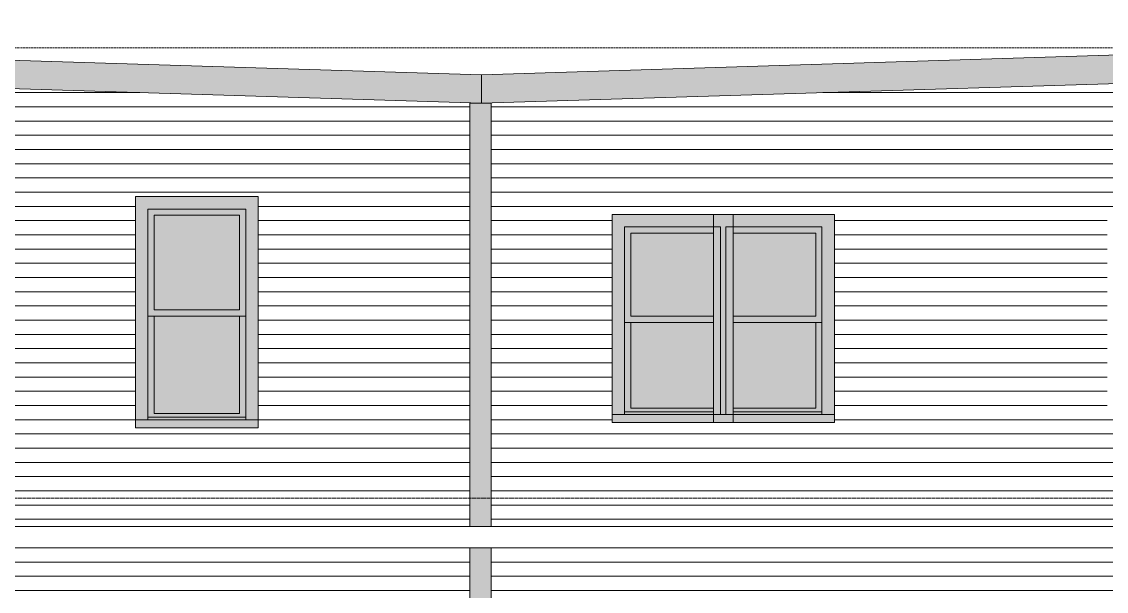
# Model space of a CAD drawing. Header units: inches. Extents: x -16 to 1086, y -88 to 341.
# Drawn here: x 426.5 to 731.5, y 107.8 to 267.9 of the extents above; entities that cross this region are included whole.
import ezdxf

# ---------------------------------------------------------------- set-up
doc = ezdxf.new("R2010")
doc.units = ezdxf.units.IN
doc.header["$MEASUREMENT"] = 0
doc.linetypes.add('Aligning Line 1_8_', pattern=[0.25, 0.125, -0.125])
doc.linetypes.add('Grid Line 1_2_', pattern=[0.875, 0.5, -0.125, 0.125, -0.125])
for name, color, linetype, lineweight in [('A-FLOR-LEVL-1', 51, 'Grid Line 1_2_', 9), ('A-GENM', 5, 'Continuous', 9), ('A-GLAZ', 151, 'Continuous', 18), ('A-GLAZ-1', 151, 'Continuous', 9), ('A-ROOF', 132, 'Continuous', 18), ('A-WALL', 113, 'Continuous', 18), ('A-WALL-PATT-1', 111, 'Continuous', 9), ('G-ANNO-SYMB', 111, 'Aligning Line 1_8_', 9), ('I-WALL', 2, 'Continuous', 18)]:
    doc.layers.add(name, color=color, linetype=linetype, lineweight=lineweight)

# ---------------------------------------------------------------- blocks, each defined once
blk = doc.blocks.new('M_Double Hung with Trim - 29_ x 60_ _ 23_-822686-Elevation - West')
at = {"layer": 'A-GLAZ'}
for points in [[(310.52, 156), (310.52, 215.25), (338.02, 215.25), (338.02, 156), (341.52, 156), (341.52, 218.75), (307.01, 218.75), (307.01, 156), (307.14, 156)], [(312.27, 186.87), (336.27, 186.87), (336.27, 213.5), (312.27, 213.5), (312.27, 200.94)], [(321.55, 156.75), (338.02, 156.75), (338.02, 185.12), (336.27, 185.12), (336.27, 157.75), (312.27, 157.75), (312.27, 185.12), (310.52, 185.12), (310.52, 156.75), (313.85, 156.75)], [(336.27, 157.75), (336.27, 185.12), (312.27, 185.12), (312.27, 157.75), (313.85, 157.75)], [(307.01, 153.75), (341.52, 153.75), (341.52, 156), (307.01, 156)], [(313.85, 156), (338.02, 156), (338.02, 156.75), (310.52, 156.75), (310.52, 156)]]:
    blk.add_hatch(color=256, dxfattribs=at).paths.add_polyline_path(points, flags=0)
h = blk.add_hatch(color=256, dxfattribs=at)
h.paths.add_polyline_path([(310.52, 185.12), (338.02, 185.12), (338.02, 215.25), (310.52, 215.25), (310.52, 200.94)], flags=0)
h.paths.add_polyline_path([(312.27, 186.87), (312.27, 213.5), (336.27, 213.5), (336.27, 186.87)], flags=0)
at = {"layer": 'A-GLAZ-1'}
for p, q in [((307.01, 218.75), (307.01, 156)), ((341.52, 218.75), (307.01, 218.75)), ((341.52, 156), (341.52, 218.75)), ((310.52, 215.25), (338.02, 215.25)), ((310.52, 156), (310.52, 215.25)), ((312.27, 213.5), (336.27, 213.5)), ((312.27, 186.87), (312.27, 213.5)), ((336.27, 213.5), (336.27, 186.87)), ((338.02, 215.25), (338.02, 156)), ((336.27, 186.87), (312.27, 186.87)), ((310.52, 185.12), (338.02, 185.12)), ((312.27, 157.75), (312.27, 185.12)), ((336.27, 185.12), (336.27, 157.75)), ((341.52, 156), (307.01, 156)), ((307.01, 156), (307.01, 153.75)), ((338.02, 156.75), (310.52, 156.75)), ((336.27, 157.75), (312.27, 157.75)), ((341.52, 153.75), (341.52, 156)), ((307.01, 153.75), (341.52, 153.75))]:
    blk.add_line(p, q, dxfattribs=at)
blk = doc.blocks.new('Generic Models 3 - Generic Models 3-708446-Elevation - West')
at = {"layer": 'A-GENM'}
for p, q in [((203.77, 126), (552.52, 126)), ((552.52, 126), (558.52, 126)), ((558.52, 126), (886.77, 126)), ((203.77, 120), (552.52, 120)), ((552.52, 120), (558.52, 120)), ((558.52, 120), (886.77, 120))]:
    blk.add_line(p, q, dxfattribs=at)
blk = doc.blocks.new('M_Double Hung with Trim - 57_ x 54_ _ 23_ b-822685-Elevation - West')
at = {"layer": 'A-GLAZ'}
for points in [[(624.52, 157.5), (624.52, 210.25), (651.52, 210.25), (651.52, 157.5), (655.02, 157.5), (655.02, 213.75), (621.01, 213.75), (621.01, 157.5), (623.1, 157.5)], [(651.52, 183.37), (651.52, 210.25), (626.52, 210.25), (626.52, 208.5), (649.77, 208.5), (649.77, 185.12), (626.52, 185.11), (626.52, 183.37), (637.83, 183.37)], [(626.52, 185.12), (649.77, 185.12), (649.77, 208.5), (626.52, 208.5), (626.52, 185.38)], [(637.83, 159.25), (649.77, 159.25), (649.77, 183.37), (626.52, 183.37), (626.52, 159.25)], [(640.7, 158.25), (651.52, 158.25), (651.52, 183.37), (649.77, 183.37), (649.77, 159.25), (626.52, 159.23), (626.52, 158.25), (637.83, 158.25)], [(621.01, 155.25), (655.02, 155.25), (655.02, 157.5), (621.01, 157.5)], [(651.52, 157.5), (651.52, 158.25), (626.52, 158.25), (626.52, 157.5), (637.83, 157.5)]]:
    blk.add_hatch(color=256, dxfattribs=at).paths.add_polyline_path(points, flags=0)
at = {"layer": 'A-GLAZ-1'}
for p, q in [((655.02, 213.75), (621.01, 213.75)), ((621.01, 213.75), (621.01, 157.5)), ((655.02, 157.5), (655.02, 213.75)), ((624.52, 157.5), (624.52, 210.25)), ((624.52, 210.25), (651.52, 210.25)), ((626.52, 208.5), (649.77, 208.5)), ((649.77, 208.5), (649.77, 185.12)), ((651.52, 210.25), (651.52, 157.5)), ((649.77, 185.12), (626.52, 185.12)), ((626.52, 183.37), (651.52, 183.37)), ((649.77, 183.37), (649.77, 159.25)), ((649.77, 159.25), (626.52, 159.25)), ((655.02, 157.5), (621.01, 157.5)), ((621.01, 157.5), (621.01, 155.25)), ((651.52, 158.25), (626.52, 158.25)), ((655.02, 155.25), (655.02, 157.5)), ((621.01, 155.25), (655.02, 155.25))]:
    blk.add_line(p, q, dxfattribs=at)
blk = doc.blocks.new('M_Double Hung with Trim - 57_ x 54_ _ 23_ b-V4-Elevation - West')
at = {"layer": 'A-GLAZ'}
for points in [[(626.38, 157.5), (626.52, 157.5), (626.52, 213.75), (592.51, 213.75), (592.51, 157.5), (596.02, 157.5), (596.02, 210.25), (623.02, 210.25), (623.02, 157.5), (623.1, 157.5)], [(621.01, 183.37), (621.01, 185.12), (597.77, 185.12), (597.77, 208.5), (621.01, 208.5), (621.01, 210.25), (596.02, 210.25), (596.02, 183.37), (608.37, 183.37)], [(608.37, 185.12), (621.01, 185.12), (621.01, 208.5), (597.77, 208.5), (597.77, 185.12)], [(596.77, 158.25), (621.01, 158.25), (621.01, 159.25), (597.77, 159.25), (597.77, 183.37), (596.02, 183.37), (596.02, 158.25)], [(608.37, 159.25), (621.01, 159.25), (621.01, 183.37), (597.77, 183.37), (597.77, 159.25)], [(592.51, 155.25), (626.52, 155.25), (626.52, 157.5), (592.51, 157.5)], [(596.02, 157.5), (621.01, 157.5), (621.01, 158.25), (596.02, 158.25)]]:
    blk.add_hatch(color=256, dxfattribs=at).paths.add_polyline_path(points, flags=0)
at = {"layer": 'A-GLAZ-1'}
for p, q in [((626.52, 213.75), (592.51, 213.75)), ((592.51, 213.75), (592.51, 157.5)), ((626.52, 157.5), (626.52, 213.75)), ((596.02, 157.5), (596.02, 210.25)), ((596.02, 210.25), (623.02, 210.25)), ((597.77, 185.12), (597.77, 208.5)), ((597.77, 208.5), (621.01, 208.5)), ((623.02, 210.25), (623.02, 157.5)), ((596.02, 183.37), (621.01, 183.37)), ((621.01, 185.12), (597.77, 185.12)), ((597.77, 159.25), (597.77, 183.37)), ((621.01, 159.25), (597.77, 159.25)), ((626.52, 157.5), (592.51, 157.5)), ((592.51, 157.5), (592.51, 155.25)), ((621.01, 158.25), (596.02, 158.25)), ((626.52, 155.25), (626.52, 157.5)), ((592.51, 155.25), (626.52, 155.25))]:
    blk.add_line(p, q, dxfattribs=at)
blk = doc.blocks.new('Walls 3 - Walls 1-767673-Elevation - West')
at = {"layer": 'A-WALL'}
for points in [[(558.52, 126), (558.52, 245), (552.52, 245), (552.52, 126)], [(558.52, 0), (558.52, 120), (552.52, 120), (552.52, 0)]]:
    blk.add_hatch(color=256, dxfattribs=at).paths.add_polyline_path(points, flags=0)
for p, q in [((552.52, 245), (558.52, 245)), ((552.52, 126), (552.52, 245)), ((558.52, 126), (558.52, 245)), ((552.52, 126), (558.52, 126)), ((552.52, 120), (558.52, 120)), ((552.52, 0), (552.52, 120)), ((558.52, 0), (558.52, 120)), ((558.52, 0), (552.52, 0))]:
    blk.add_line(p, q, dxfattribs=at)

msp = doc.modelspace()

# ---------------------------------------------------------------- hatches: boundary and pattern name
at = {"layer": 'A-ROOF'}
for points in [[(555.77, 245), (555.77, 253), (77.77, 267.94), (77.77, 260.78), (78.77, 260.78), (78.77, 259.91), (552.52, 245.1)], [(555.77, 245), (886.77, 255.34), (886.77, 263.35), (555.77, 253)]]:
    msp.add_hatch(color=256, dxfattribs=at).paths.add_polyline_path(points, flags=0)
at = {"layer": 'A-WALL-PATT-1'}
h = msp.add_hatch(dxfattribs=at)
h.set_pattern_fill('FP_1', color=256, style=0, pattern_type=2)
h.set_pattern_definition([(0, (884.267, 0), (0, 4), [])])
h.paths.add_polyline_path([(198.14, 0), (552.52, 0), (552.52, 120), (198.14, 120)], flags=0)
h.paths.add_polyline_path([(873.45, 0), (886.77, 0), (886.77, 120), (558.52, 120), (558.52, 0), (567.33, 0), (567.33, 86.81), (606.95, 86.81), (606.95, 0), (736.21, 0), (736.21, 86.81), (775.83, 86.81), (775.83, 0), (858.73, 0)], flags=0)
h.paths.add_polyline_path([(823.77, 71.19), (786.01, 71.19), (786.01, 96.44), (826.52, 96.44), (826.52, 71.19)], flags=0)
h.paths.add_polyline_path([(680.27, 71.19), (642.51, 71.19), (642.51, 96.44), (683.02, 96.44), (683.02, 71.19)], flags=0)
h.paths.add_polyline_path([(347.27, 73.75), (292.77, 73.75), (292.77, 104.25), (347.27, 104.25), (347.27, 76)], flags=0)
h.paths.add_polyline_path([(372.03, 73.75), (363.77, 73.75), (363.77, 104.25), (418.27, 104.25), (418.27, 73.75), (402.21, 73.75)], flags=0)
h.paths.add_polyline_path([(440.93, 73.75), (434.77, 73.75), (434.77, 104.25), (489.27, 104.25), (489.27, 73.75), (461.11, 73.75)], flags=0)
h.paths.add_polyline_path([(555.77, 245), (558.52, 245), (558.52, 126), (886.77, 126), (886.77, 255.34), (558.52, 245.09)], flags=0)
h.paths.add_polyline_path([(391.52, 126), (552.52, 126), (552.52, 245), (555.77, 245), (78.77, 259.91), (78.77, 144), (203.77, 144), (203.77, 126), (377.68, 126)], flags=0)
h.paths.add_polyline_path([(492.77, 153.75), (458.51, 153.75), (458.51, 218.75), (493.02, 218.75), (493.02, 153.75)], flags=0)
h.paths.add_polyline_path([(362.51, 153.75), (360.51, 153.75), (360.51, 218.75), (395.02, 218.75), (395.02, 153.75), (363.38, 153.75)], flags=0)
h.paths.add_polyline_path([(307.01, 153.75), (307.01, 218.75), (341.52, 218.75), (341.52, 153.75), (309.15, 153.75)], flags=0)
h.paths.add_polyline_path([(187.52, 153.75), (156.51, 153.75), (156.51, 218.75), (191.02, 218.75), (191.02, 153.75), (188.89, 153.75)], flags=0)
h.paths.add_polyline_path([(655.02, 155.25), (592.51, 155.25), (592.51, 213.75), (655.02, 213.75), (655.02, 157.5)], flags=0)
h.paths.add_polyline_path([(829.27, 158.25), (731.77, 158.25), (731.77, 215.75), (754.27, 215.75), (754.27, 215.25), (825.27, 215.25), (825.27, 215.75), (847.77, 215.75), (847.77, 158.25), (843.99, 158.25)], flags=0)

# ---------------------------------------------------------------- linework, layer by layer
at = {"layer": 'A-FLOR-LEVL-1'}
msp.add_line((-15.69, 134), (1035.41, 134), dxfattribs=at)
at = {"layer": 'A-ROOF'}
for p, q in [((77.77, 267.94), (555.77, 253)), ((555.77, 253), (886.77, 263.35)), ((555.77, 253), (555.77, 245))]:
    msp.add_line(p, q, dxfattribs=at)
at = {"layer": 'G-ANNO-SYMB'}
msp.add_line((991.26, 260.59), (48.78, 260.59), dxfattribs=at)
at = {"layer": 'I-WALL'}
for p, q in [((555.77, 245), (78.77, 259.91)), ((886.77, 255.34), (555.77, 245))]:
    msp.add_line(p, q, dxfattribs=at)

# ---------------------------------------------------------------- block references
at = {"layer": 'A-GENM'}
msp.add_blockref('Generic Models 3 - Generic Models 3-708446-Elevation - West', (0, 0), dxfattribs=at)
at = {"layer": 'A-GLAZ'}
for name, p in [('M_Double Hung with Trim - 29_ x 60_ _ 23_-822686-Elevation - West', (151.5, 0)), ('M_Double Hung with Trim - 57_ x 54_ _ 23_ b-V4-Elevation - West', (0, 0)), ('M_Double Hung with Trim - 57_ x 54_ _ 23_ b-822685-Elevation - West', (0, 0))]:
    msp.add_blockref(name, p, dxfattribs=at)
at = {"layer": 'A-WALL'}
msp.add_blockref('Walls 3 - Walls 1-767673-Elevation - West', (0, 0), dxfattribs=at)

doc.saveas('drawing.dxf')
